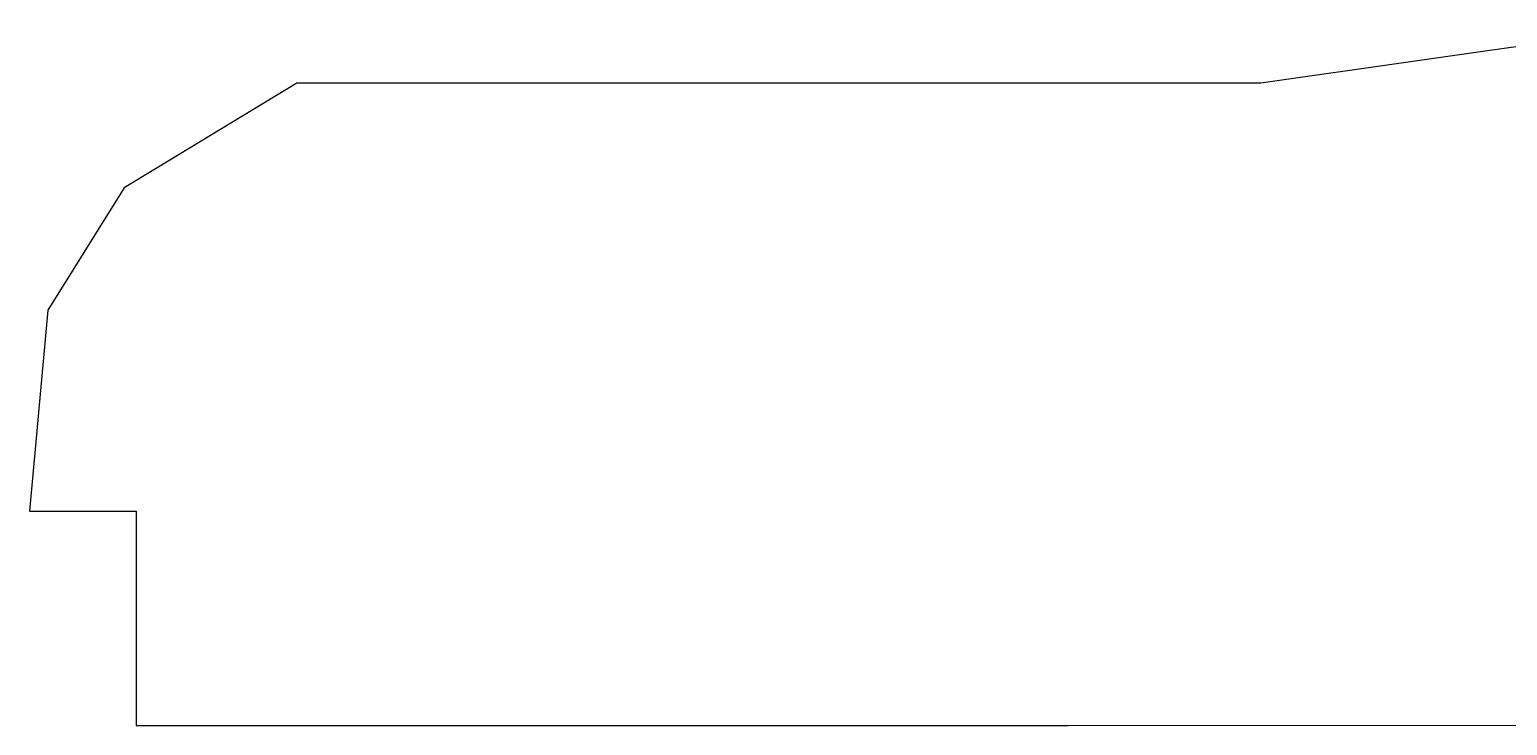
# Model space of a CAD drawing. Header units: millimetres. Extents: x 708158 to 1984082, y -168213 to -53.
# Drawn here: x 829929.4 to 829982, y -89516.3 to -89491.5 of the extents above; entities that cross this region are included whole.
import ezdxf

# ---------------------------------------------------------------- set-up
doc = ezdxf.new("R2010")
doc.units = ezdxf.units.MM
doc.header["$LTSCALE"] = 1000
doc.layers.get('0').update_dxf_attribs({"color": 8})

# ---------------------------------------------------------------- blocks, each defined once
blk = doc.blocks.new('dianziqianminggry')
for p, q in [((0.055897, 0.073153), (0.0556, 0.07311)), ((0.0556, 0.07311), (0.055452, 0.073089)), ((0.055452, 0.073089), (0.055156, 0.073047)), ((0.05325, 0.073047), (0.052908, 0.07284)), ((0.054012, 0.073047), (0.05325, 0.073047)), ((0.054393, 0.073047), (0.054012, 0.073047)), ((0.055156, 0.073047), (0.054393, 0.073047)), ((0.052908, 0.07284), (0.052757, 0.072598)), ((0.052757, 0.072598), (0.052721, 0.0722)), ((0.052721, 0.0722), (0.052805, 0.0722)), ((0.052805, 0.0722), (0.052848, 0.0722)), ((0.052848, 0.0722), (0.052932, 0.0722)), ((0.052932, 0.0722), (0.052932, 0.07203)), ((0.052932, 0.07203), (0.052932, 0.071946)), ((0.052932, 0.071946), (0.052932, 0.071776)), ((0.052932, 0.071776), (0.05416, 0.071776)), ((0.05416, 0.071776), (0.054775, 0.071776)), ((0.054775, 0.071776), (0.056003, 0.071776))]:
    blk.add_line(p, q)
blk = doc.blocks.new('A$C998f5811')
at = {"xscale": 17999.99840837254, "yscale": 17999.99840837254, "zscale": 17999.99840837254, "rotation": 0.005566601229444}
blk.add_blockref('dianziqianminggry', (-5327.028, 16891.592), dxfattribs=at)

msp = doc.modelspace()

# ---------------------------------------------------------------- block references
msp.add_blockref('A$C998f5811', (834307.589, -107699.913))

doc.saveas('drawing.dxf')
